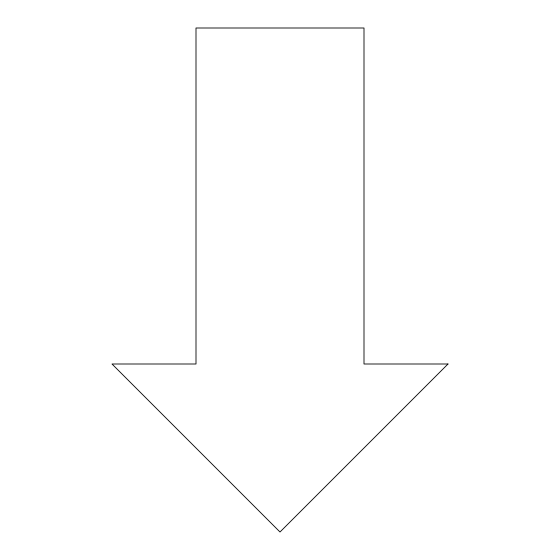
<?xml version="1.0" encoding="UTF-8"?>
<svg xmlns="http://www.w3.org/2000/svg" width="560" height="560" viewBox="0 0 560 560"><rect width="100%" height="100%" fill="white"/><g stroke="black" fill="none" stroke-linecap="round" stroke-linejoin="round"><path stroke-width="0.84" d="M448 364L280 532L112 364L196 364L196 28L364 28L364 364L448 364"/></g></svg>
